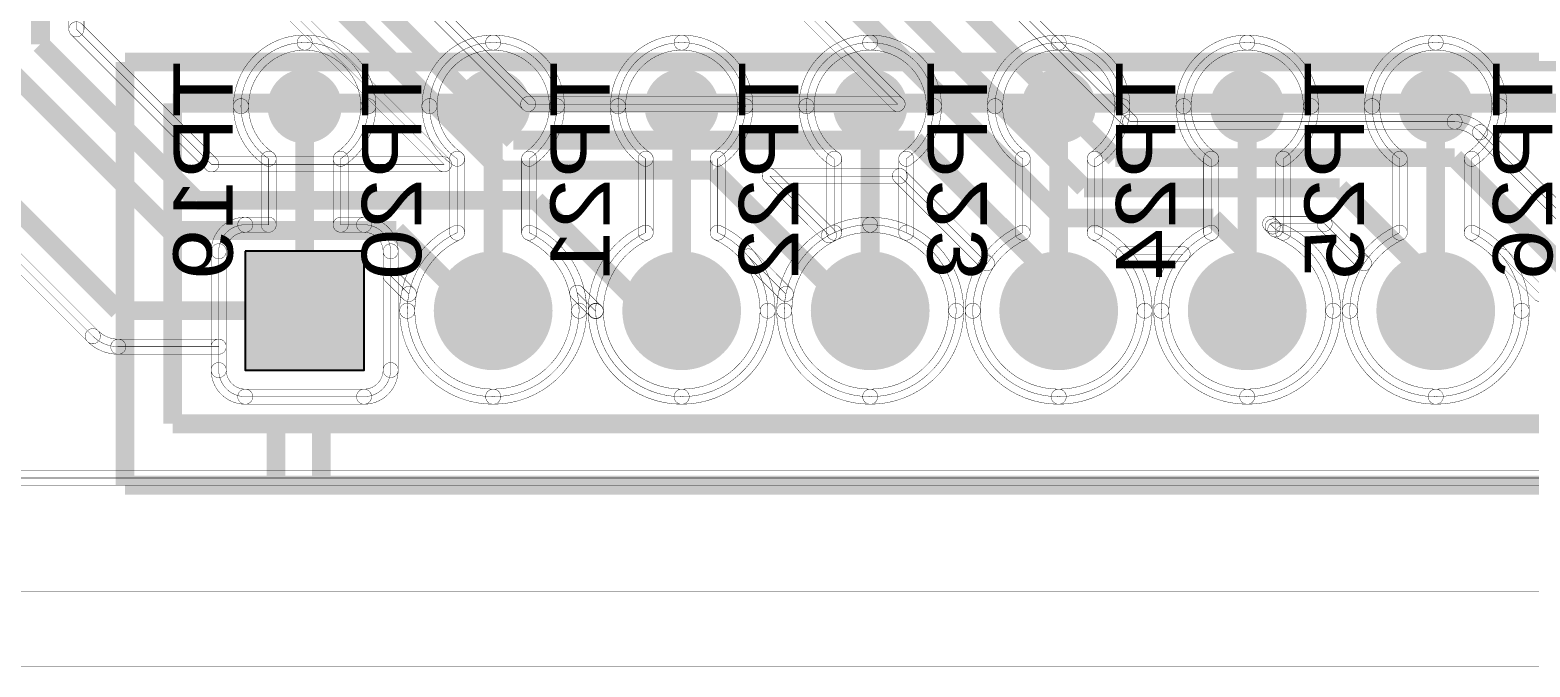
# Model space of a CAD drawing. Header units: millimetres. Extents: x -3.6 to 68.8, y -2.3 to 32.5.
# Drawn here: x 37.96 to 58.17, y -2.29 to 6.29 of the extents above; entities that cross this region are included whole.
import ezdxf
from ezdxf.enums import TextEntityAlignment as Align

# ---------------------------------------------------------------- set-up
doc = ezdxf.new("R2010")
doc.units = ezdxf.units.MM
for name, color, linetype, true_color in [('Bottom Layer', 7, 'Continuous', 0x0000ff), ('Bottom Silkscreen Layer', 7, 'Continuous', 0x66cc33), ('Hole Layer', 7, 'Continuous', 0x222222), ('Top Layer', 7, 'Continuous', 0xff0000), ('Top Silkscreen Layer', 7, 'Continuous', 0xffcc00)]:
    doc.layers.add(name, color=color, linetype=linetype, true_color=true_color)
doc.styles.get("Standard").update_dxf_attribs({"font": 'arial.ttf'})

msp = doc.modelspace()

# ---------------------------------------------------------------- hatches: boundary and pattern name
at = {"layer": 'Bottom Layer'}
for points in [[(41.156, 5.265, 1), (42.156, 5.265, 1)], [(43.696, 5.265, 1), (44.696, 5.265, 1)], [(46.236, 5.265, 1), (47.236, 5.265, 1)], [(48.776, 5.265, 1), (49.776, 5.265, 1)], [(51.316, 5.265, 1), (52.316, 5.265, 1)], [(53.856, 5.265, 1), (54.856, 5.265, 1)], [(56.396, 5.265, 1), (57.396, 5.265, 1)], [(40.856, 3.311), (40.856, 1.711), (42.456, 1.711), (42.456, 3.311)], [(43.396, 2.51, 1), (44.996, 2.51, 1)], [(45.936, 2.51, 1), (47.536, 2.51, 1)], [(48.476, 2.51, 1), (50.076, 2.51, 1)], [(51.016, 2.51, 1), (52.616, 2.51, 1)], [(53.556, 2.51, 1), (55.156, 2.51, 1)], [(56.096, 2.51, 1), (57.696, 2.51, 1)]]:
    msp.add_hatch(color=256, dxfattribs=at).paths.add_polyline_path(points)
at = {"layer": 'Hole Layer'}
for points in [[(41.156, 2.511, 1), (42.156, 2.511, 1)], [(43.696, 2.51, 1), (44.696, 2.51, 1)], [(46.236, 2.51, 1), (47.236, 2.51, 1)], [(48.776, 2.51, 1), (49.776, 2.51, 1)], [(51.316, 2.51, 1), (52.316, 2.51, 1)], [(53.856, 2.51, 1), (54.856, 2.51, 1)], [(56.396, 2.51, 1), (57.396, 2.51, 1)]]:
    msp.add_hatch(color=256, dxfattribs=at).paths.add_polyline_path(points)
at = {"layer": 'Top Layer'}
for points in [[(40.856, 3.311), (40.856, 1.711), (42.456, 1.711), (42.456, 3.311)], [(43.396, 2.51, 1), (44.996, 2.51, 1)], [(45.936, 2.51, 1), (47.536, 2.51, 1)], [(48.476, 2.51, 1), (50.076, 2.51, 1)], [(51.016, 2.51, 1), (52.616, 2.51, 1)], [(53.556, 2.51, 1), (55.156, 2.51, 1)], [(56.096, 2.51, 1), (57.696, 2.51, 1)]]:
    msp.add_hatch(color=256, dxfattribs=at).paths.add_polyline_path(points)

# ---------------------------------------------------------------- linework, layer by layer
at = {"layer": 'Bottom Layer', "const_width": 0.00508}
msp.add_lwpolyline([(-2.032, 31.496), (-2.032, -1.27), (67.564, -1.27), (67.564, 31.496)], close=True, dxfattribs=at)
for points in [[(64.744, 9.357), (64.744, 0.257), (0.257, 0.257), (0.257, 9.357, 0.314172), (2, 8.142, 0.414214), (3.858, 10, 0.414214), (2, 11.858, 0.314172), (0.257, 10.643), (0.257, 19.357, 0.314172), (2, 18.142, 0.414214), (3.858, 20, 0.414214), (2, 21.858, 0.314172), (0.257, 20.643), (0.257, 29.744), (64.744, 29.744), (64.744, 20.643, 0.314172), (63, 21.858, 0.414214), (61.142, 20, 0.414214), (63, 18.142, 0.314172), (64.744, 19.357), (64.744, 10.643, 0.314172), (63, 11.858, 0.414214), (61.142, 10, 0.414214), (63, 8.142, 0.314172)], [(40.498, 1.711, 0.414214), (40.856, 1.353), (42.456, 1.353, 0.414214), (42.814, 1.711), (42.814, 3.311, 0.414214), (42.456, 3.669), (42.141, 3.669), (42.141, 4.557, 0.247355), (42.514, 5.265, 0.414214), (41.656, 6.123, 0.414214), (40.798, 5.265, 0.247355), (41.171, 4.557), (41.171, 3.669), (40.856, 3.669, 0.414214), (40.498, 3.311)], [(40.696, 5.265, -0.414214), (41.656, 6.224, -1), (41.656, 6.021, 0.414214), (40.9, 5.265, -1)], [(41.656, 6.224, -0.414214), (42.616, 5.265, -1), (42.413, 5.265, 0.414214), (41.656, 6.021, -1)], [(43.038, 2.51, 0.414214), (44.196, 1.352, 0.414214), (45.354, 2.51, 0.292586), (44.681, 3.562), (44.681, 4.557, 0.247355), (45.054, 5.265, 0.414214), (44.196, 6.123, 0.414214), (43.338, 5.265, 0.247355), (43.711, 4.557), (43.711, 3.562, 0.292586)], [(43.236, 5.265, -0.414214), (44.196, 6.224, -1), (44.196, 6.021, 0.414214), (43.44, 5.265, -1)], [(44.196, 6.224, -0.414214), (45.156, 5.265, -1), (44.953, 5.265, 0.414214), (44.196, 6.021, -1)], [(46.736, 1.352, 0.414214), (47.894, 2.51, 0.292586), (47.221, 3.562), (47.221, 4.557, 0.247355), (47.594, 5.265, 0.414214), (46.736, 6.123, 0.414214), (45.878, 5.265, 0.247355), (46.251, 4.557), (46.251, 3.562, 0.292586), (45.578, 2.51, 0.414214)], [(45.776, 5.265, -0.414214), (46.736, 6.224, -1), (46.736, 6.021, 0.414214), (45.98, 5.265, -1)], [(46.736, 6.224, -0.414214), (47.696, 5.265, -1), (47.493, 5.265, 0.414214), (46.736, 6.021, -1)], [(49.276, 1.352, 0.414214), (50.434, 2.51, 0.292586), (49.761, 3.562), (49.761, 4.557, 0.247355), (50.134, 5.265, 0.414214), (49.276, 6.123, 0.414214), (48.418, 5.265, 0.247355), (48.791, 4.557), (48.791, 3.562, 0.292586), (48.118, 2.51, 0.414214)], [(48.316, 5.265, -0.414214), (49.276, 6.224, -1), (49.276, 6.021, 0.414214), (48.52, 5.265, -1)], [(49.276, 6.224, -0.414214), (50.236, 5.265, -1), (50.033, 5.265, 0.414214), (49.276, 6.021, -1)], [(50.658, 2.51, 0.414214), (51.816, 1.352, 0.414214), (52.974, 2.51, 0.292586), (52.301, 3.562), (52.301, 4.557, 0.247355), (52.674, 5.265, 0.414214), (51.816, 6.123, 0.414214), (50.958, 5.265, 0.247355), (51.331, 4.557), (51.331, 3.562, 0.292586)], [(50.856, 5.265, -0.414214), (51.816, 6.224, -1), (51.816, 6.021, 0.414214), (51.06, 5.265, -1)], [(51.816, 6.224, -0.414214), (52.776, 5.265, -1), (52.573, 5.265, 0.414214), (51.816, 6.021, -1)], [(54.356, 1.352, 0.414214), (55.514, 2.51, 0.292586), (54.841, 3.562), (54.841, 4.557, 0.247355), (55.214, 5.265, 0.414214), (54.356, 6.123, 0.414214), (53.498, 5.265, 0.247355), (53.871, 4.557), (53.871, 3.562, 0.292586), (53.198, 2.51, 0.414214)], [(53.396, 5.265, -0.414214), (54.356, 6.224, -1), (54.356, 6.021, 0.414214), (53.6, 5.265, -1)], [(54.356, 6.224, -0.414214), (55.316, 5.265, -1), (55.113, 5.265, 0.414214), (54.356, 6.021, -1)], [(56.896, 1.352, 0.414214), (58.054, 2.51, 0.292586), (57.381, 3.562), (57.381, 4.557, 0.247355), (57.754, 5.265, 0.414214), (56.896, 6.123, 0.414214), (56.038, 5.265, 0.247355), (56.411, 4.557), (56.411, 3.562, 0.292586), (55.738, 2.51, 0.414214)], [(55.936, 5.265, -0.414214), (56.896, 6.224, -1), (56.896, 6.021, 0.414214), (56.14, 5.265, -1)], [(56.896, 6.224, -0.414214), (57.856, 5.265, -1), (57.653, 5.265, 0.414214), (56.896, 6.021, -1)], [(41.114, 4.473, -0.247355), (40.696, 5.265, -1), (40.9, 5.265, 0.247355), (41.228, 4.64, -1)], [(42.616, 5.265, -0.247355), (42.199, 4.473, -1), (42.084, 4.64, 0.247355), (42.413, 5.265, -1)], [(43.654, 4.473, -0.247355), (43.236, 5.265, -1), (43.44, 5.265, 0.247355), (43.768, 4.64, -1)], [(45.156, 5.265, -0.247355), (44.739, 4.473, -1), (44.624, 4.64, 0.247355), (44.953, 5.265, -1)], [(46.194, 4.473, -0.247355), (45.776, 5.265, -1), (45.98, 5.265, 0.247355), (46.308, 4.64, -1)], [(47.696, 5.265, -0.247355), (47.279, 4.473, -1), (47.164, 4.64, 0.247355), (47.493, 5.265, -1)], [(48.734, 4.473, -0.247355), (48.316, 5.265, -1), (48.52, 5.265, 0.247355), (48.848, 4.64, -1)], [(50.236, 5.265, -0.247355), (49.819, 4.473, -1), (49.704, 4.64, 0.247355), (50.033, 5.265, -1)], [(51.274, 4.473, -0.247355), (50.856, 5.265, -1), (51.06, 5.265, 0.247355), (51.388, 4.64, -1)], [(52.776, 5.265, -0.247355), (52.359, 4.473, -1), (52.244, 4.64, 0.247355), (52.573, 5.265, -1)], [(53.814, 4.473, -0.247355), (53.396, 5.265, -1), (53.6, 5.265, 0.247355), (53.928, 4.64, -1)], [(55.316, 5.265, -0.247355), (54.899, 4.473, -1), (54.784, 4.64, 0.247355), (55.113, 5.265, -1)], [(56.354, 4.473, -0.247355), (55.936, 5.265, -1), (56.14, 5.265, 0.247355), (56.468, 4.64, -1)], [(57.856, 5.265, -0.247355), (57.439, 4.473, -1), (57.324, 4.64, 0.247355), (57.653, 5.265, -1)], [(41.069, 4.557, -1), (41.273, 4.557), (41.273, 3.669, -1), (41.069, 3.669)], [(42.243, 3.669, -1), (42.04, 3.669), (42.04, 4.557, -1), (42.243, 4.557)], [(43.609, 4.557, -1), (43.813, 4.557), (43.813, 3.562, -1), (43.609, 3.562)], [(44.783, 3.562, -1), (44.58, 3.562), (44.58, 4.557, -1), (44.783, 4.557)], [(46.149, 4.557, -1), (46.353, 4.557), (46.353, 3.562, -1), (46.149, 3.562)], [(47.323, 3.562, -1), (47.12, 3.562), (47.12, 4.557, -1), (47.323, 4.557)], [(48.689, 4.557, -1), (48.893, 4.557), (48.893, 3.562, -1), (48.689, 3.562)], [(49.863, 3.562, -1), (49.66, 3.562), (49.66, 4.557, -1), (49.863, 4.557)], [(51.229, 4.557, -1), (51.433, 4.557), (51.433, 3.562, -1), (51.229, 3.562)], [(52.403, 3.562, -1), (52.2, 3.562), (52.2, 4.557, -1), (52.403, 4.557)], [(53.769, 4.557, -1), (53.973, 4.557), (53.973, 3.562, -1), (53.769, 3.562)], [(54.943, 3.562, -1), (54.74, 3.562), (54.74, 4.557, -1), (54.943, 4.557)], [(56.309, 4.557, -1), (56.513, 4.557), (56.513, 3.562, -1), (56.309, 3.562)], [(57.483, 3.562, -1), (57.28, 3.562), (57.28, 4.557, -1), (57.483, 4.557)], [(40.396, 3.311, -0.414214), (40.856, 3.77, -1), (40.856, 3.567, 0.414214), (40.6, 3.311, -1)], [(40.856, 3.567, -1), (40.856, 3.77), (41.171, 3.77, -1), (41.171, 3.567)], [(42.141, 3.567, -1), (42.141, 3.77), (42.456, 3.77, -1), (42.456, 3.567)], [(42.456, 3.77, -0.414214), (42.916, 3.311, -1), (42.713, 3.311, 0.414214), (42.456, 3.567, -1)], [(42.936, 2.51, -0.292586), (43.668, 3.654, -1), (43.754, 3.47, 0.292586), (43.14, 2.51, -1)], [(44.724, 3.654, -0.292586), (45.456, 2.51, -1), (45.253, 2.51, 0.292586), (44.639, 3.47, -1)], [(45.476, 2.51, -0.292586), (46.208, 3.654, -1), (46.294, 3.47, 0.292586), (45.68, 2.51, -1)], [(47.264, 3.654, -0.292586), (47.996, 2.51, -1), (47.793, 2.51, 0.292586), (47.179, 3.47, -1)], [(48.016, 2.51, -0.292586), (48.748, 3.654, -1), (48.834, 3.47, 0.292586), (48.22, 2.51, -1)], [(49.804, 3.654, -0.292586), (50.536, 2.51, -1), (50.333, 2.51, 0.292586), (49.719, 3.47, -1)], [(50.556, 2.51, -0.292586), (51.288, 3.654, -1), (51.374, 3.47, 0.292586), (50.76, 2.51, -1)], [(52.344, 3.654, -0.292586), (53.076, 2.51, -1), (52.873, 2.51, 0.292586), (52.259, 3.47, -1)], [(53.096, 2.51, -0.292586), (53.828, 3.654, -1), (53.914, 3.47, 0.292586), (53.3, 2.51, -1)], [(54.884, 3.654, -0.292586), (55.616, 2.51, -1), (55.413, 2.51, 0.292586), (54.799, 3.47, -1)], [(55.636, 2.51, -0.292586), (56.368, 3.654, -1), (56.454, 3.47, 0.292586), (55.84, 2.51, -1)], [(57.424, 3.654, -0.292586), (58.156, 2.51, -1), (57.953, 2.51, 0.292586), (57.339, 3.47, -1)], [(40.396, 3.311, -1), (40.6, 3.311), (40.6, 1.711, -1), (40.396, 1.711)], [(42.916, 1.711, -1), (42.713, 1.711), (42.713, 3.311, -1), (42.916, 3.311)], [(44.196, 1.251, -0.414214), (42.936, 2.51, -1), (43.14, 2.51, 0.414214), (44.196, 1.454, -1)], [(45.456, 2.51, -0.414214), (44.196, 1.251, -1), (44.196, 1.454, 0.414214), (45.253, 2.51, -1)], [(46.736, 1.251, -0.414214), (45.476, 2.51, -1), (45.68, 2.51, 0.414214), (46.736, 1.454, -1)], [(47.996, 2.51, -0.414214), (46.736, 1.251, -1), (46.736, 1.454, 0.414214), (47.793, 2.51, -1)], [(49.276, 1.251, -0.414214), (48.016, 2.51, -1), (48.22, 2.51, 0.414214), (49.276, 1.454, -1)], [(50.536, 2.51, -0.414214), (49.276, 1.251, -1), (49.276, 1.454, 0.414214), (50.333, 2.51, -1)], [(51.816, 1.251, -0.414214), (50.556, 2.51, -1), (50.76, 2.51, 0.414214), (51.816, 1.454, -1)], [(53.076, 2.51, -0.414214), (51.816, 1.251, -1), (51.816, 1.454, 0.414214), (52.873, 2.51, -1)], [(54.356, 1.251, -0.414214), (53.096, 2.51, -1), (53.3, 2.51, 0.414214), (54.356, 1.454, -1)], [(55.616, 2.51, -0.414214), (54.356, 1.251, -1), (54.356, 1.454, 0.414214), (55.413, 2.51, -1)], [(56.896, 1.251, -0.414214), (55.636, 2.51, -1), (55.84, 2.51, 0.414214), (56.896, 1.454, -1)], [(58.156, 2.51, -0.414214), (56.896, 1.251, -1), (56.896, 1.454, 0.414214), (57.953, 2.51, -1)], [(40.856, 1.251, -0.414214), (40.396, 1.711, -1), (40.6, 1.711, 0.414214), (40.856, 1.454, -1)], [(42.916, 1.711, -0.414214), (42.456, 1.251, -1), (42.456, 1.454, 0.414214), (42.713, 1.711, -1)], [(40.856, 1.251, -1), (40.856, 1.454), (42.456, 1.454, -1), (42.456, 1.251)], [(0.257, 0.155, -1), (0.257, 0.358), (64.744, 0.358, -1), (64.744, 0.155)]]:
    msp.add_lwpolyline(points, format="xyb", close=True, dxfattribs=at)
at = {"layer": 'Bottom Layer', "const_width": 0.254}
for points in [[(41.656, 5.265), (41.656, 2.511)], [(44.196, 5.265), (44.196, 2.51)], [(46.736, 5.265), (46.736, 2.51)], [(49.276, 5.265), (49.276, 2.51)], [(51.816, 5.265), (51.816, 2.51)], [(54.356, 5.265), (54.356, 2.51)], [(56.896, 5.265), (56.896, 2.51)]]:
    msp.add_lwpolyline(points, dxfattribs=at)
at = {"layer": 'Bottom Layer'}
msp.add_lwpolyline([(40.856, 3.311), (40.856, 1.711), (42.456, 1.711), (42.456, 3.311)], close=True, dxfattribs=at)
at = {"layer": 'Top Layer', "const_width": 0.00508}
msp.add_lwpolyline([(-3.556, 32.512), (-3.556, -2.286), (68.58, -2.286), (68.58, 32.512)], close=True, dxfattribs=at)
for points in [[(0.257, 29.744), (64.744, 29.744), (64.744, 20.643, 0.314172), (63, 21.858, 0.414214), (61.142, 20, 0.414214), (63, 18.142, 0.314172), (64.744, 19.357), (64.744, 10.643, 0.314172), (63, 11.858, 0.414214), (61.142, 10, 0.414214), (63, 8.142, 0.314172), (64.744, 9.357), (64.744, 0.257), (0.257, 0.257)], [(58.881, 3.527), (57.493, 4.915), (57.493, 4.915, 0.198912), (57.15, 5.057), (57.15, 5.057), (52.779, 5.057), (46.7, 11.136, 0.074949)], [(36.753, 4.217), (38.802, 2.168), (38.802, 2.168, 0.198912), (39.145, 2.026), (39.145, 2.026), (40.498, 2.026), (40.498, 1.711, 0.414214), (40.856, 1.353), (42.456, 1.353, 0.414214), (42.814, 1.711), (42.814, 2.982), (43.06, 2.736, 0.049009), (43.038, 2.51, 0.414214), (44.196, 1.352, 0.414214), (45.354, 2.51, 0.052915), (45.328, 2.754), (45.578, 2.504, 0.412584), (46.736, 1.352, 0.414214), (47.894, 2.51, 0.172658), (47.634, 3.242), (48.14, 2.736, 0.049009), (48.118, 2.51, 0.414214), (49.276, 1.352, 0.414214), (50.434, 2.51, 0.414214), (49.276, 3.669, 0.125576), (48.721, 3.527), (47.924, 4.324), (49.676, 4.324), (50.85, 3.15, 0.147168), (50.658, 2.51, 0.414214), (51.816, 1.352, 0.414214), (52.974, 2.51, 0.181943), (52.687, 3.274), (53.485, 3.274, 0.181943), (53.198, 2.51, 0.414214), (54.356, 1.352, 0.414214), (55.514, 2.51, 0.319612), (54.735, 3.605, 0.02781), (54.699, 3.645), (54.699, 3.645), (54.664, 3.68), (55.399, 3.68), (55.93, 3.15, 0.147168), (55.738, 2.51, 0.414214), (56.896, 1.352, 0.414214), (58.054, 2.51, 0.172658), (57.794, 3.242), (58.3, 2.736, 0.049009)]]:
    msp.add_lwpolyline(points, format="xyb", dxfattribs=at)
at = {"layer": 'Top Layer', "const_width": 0.254}
for points in [[(43.4, 13.75), (52.578, 4.572)], [(43.071, 13.25), (52.156, 4.166)], [(42.876, 12.75), (51.867, 3.759)], [(38.096, 10.75), (38.096, 6.1)], [(39.096, 9.605), (44.298, 4.403)], [(39.596, 9.68), (44.467, 4.809)], [(38.096, 6.1), (40.2, 3.997)], [(37.596, 5.838), (39.844, 3.59)], [(44.467, 4.809), (49.876, 4.809)], [(49.876, 4.809), (51.816, 2.87)], [(37.096, 4.56), (39.145, 2.511)], [(52.578, 4.572), (57.15, 4.572)], [(57.15, 4.572), (59.212, 2.51)], [(44.298, 4.403), (47.159, 4.403)], [(47.159, 4.403), (49.052, 2.51)], [(52.156, 4.166), (55.6, 4.166)], [(55.6, 4.166), (56.896, 2.87)], [(40.2, 3.997), (44.772, 3.997)], [(44.772, 3.997), (46.258, 2.51)], [(51.867, 3.759), (53.899, 3.759)], [(53.899, 3.759), (54.356, 3.302)], [(39.844, 3.59), (42.892, 3.59)], [(42.892, 3.59), (43.972, 2.51)], [(54.356, 3.302), (54.356, 2.51)], [(51.816, 2.87), (51.816, 2.51)], [(56.896, 2.87), (56.896, 2.51)], [(39.145, 2.511), (41.656, 2.511)], [(43.972, 2.51), (44.196, 2.51)], [(46.258, 2.51), (46.736, 2.51)], [(49.052, 2.51), (49.276, 2.51)]]:
    msp.add_lwpolyline(points, dxfattribs=at)
at = {"layer": 'Top Layer', "const_width": 0.00508}
for points in [[(43.788, 11.152), (49.646, 5.294), (44.668, 5.294), (40.792, 9.17, 0.030081), (40.85, 9.167), (40.85, 9.167), (42.409, 9.167), (42.409, 9.167, 0.159968), (42.697, 9.261), (42.697, 9.261, 0.137605), (42.883, 9.209, 0.198912), (43.136, 9.314), (43.136, 9.314), (43.518, 9.696, 0.198912), (43.623, 9.949, 0.133562), (43.574, 10.13), (43.646, 10.202), (43.646, 10.202, 0.198912), (43.788, 10.545), (43.788, 10.545)], [(43.716, 11.08, -1), (43.86, 11.224), (49.717, 5.366, -1), (49.574, 5.223)], [(46.629, 11.064, -1), (46.772, 11.208), (52.851, 5.129, -1), (52.707, 4.985)], [(40.72, 9.099, -1), (40.864, 9.242), (44.74, 5.366, -1), (44.596, 5.223)], [(40.4, 4.482), (38.581, 6.301), (38.581, 7.92, 0.007706), (38.592, 7.92), (39.132, 7.92), (39.132, 7.92, 0.414214), (39.49, 8.278), (39.49, 8.525), (43.534, 4.482)], [(39.418, 8.453, -1), (39.562, 8.597), (43.605, 4.554, -1), (43.462, 4.41)], [(38.683, 6.301, -1), (38.479, 6.301), (38.479, 7.92, -1), (38.683, 7.92)], [(38.509, 6.229, -1), (38.653, 6.373), (40.472, 4.554, -1), (40.329, 4.41)], [(44.668, 5.193, -1), (44.668, 5.396), (49.646, 5.396, -1), (49.646, 5.193)], [(52.779, 4.956, -1), (52.779, 5.159), (57.15, 5.159, -1), (57.15, 4.956)], [(57.15, 5.159, -0.198912), (57.565, 4.987, -1), (57.421, 4.843, 0.198912), (57.15, 4.956, -1)], [(57.15, 4.956, -1), (57.15, 5.159), (57.15, 5.159, -1), (57.15, 4.956)], [(57.421, 4.843, -1), (57.565, 4.987), (58.953, 3.599, -1), (58.809, 3.455)], [(57.421, 4.843, -1), (57.565, 4.987), (57.565, 4.987, -1), (57.421, 4.843)], [(40.4, 4.38, -1), (40.4, 4.583), (43.534, 4.583, -1), (43.534, 4.38)], [(36.681, 4.145, -1), (36.825, 4.289), (38.874, 2.24, -1), (38.73, 2.096)], [(47.852, 4.252, -1), (47.996, 4.396), (48.793, 3.599, -1), (48.649, 3.455)], [(47.924, 4.223, -1), (47.924, 4.426), (49.676, 4.426, -1), (49.676, 4.223)], [(49.604, 4.252, -1), (49.747, 4.396), (50.922, 3.221, -1), (50.778, 3.078)], [(48.672, 3.616, -0.125576), (49.276, 3.77, -1), (49.276, 3.567, 0.125576), (48.77, 3.438, -1)], [(49.276, 3.77, -0.414214), (50.536, 2.51, -1), (50.333, 2.51, 0.414214), (49.276, 3.567, -1)], [(54.592, 3.609, -1), (54.736, 3.752), (54.771, 3.717, -1), (54.627, 3.573)], [(54.664, 3.579, -1), (54.664, 3.782), (55.399, 3.782, -1), (55.399, 3.579)], [(54.771, 3.717, -0.02781), (54.814, 3.668, -1), (54.656, 3.541, 0.02781), (54.627, 3.573, -1)], [(54.627, 3.573, -1), (54.771, 3.717), (54.771, 3.717, -1), (54.627, 3.573)], [(54.768, 3.701, -0.319612), (55.616, 2.51, -1), (55.413, 2.51, 0.319612), (54.702, 3.509, -1)], [(55.327, 3.609, -1), (55.471, 3.752), (56.002, 3.221, -1), (55.858, 3.078)], [(47.713, 3.306, -0.172658), (47.996, 2.51, -1), (47.793, 2.51, 0.172658), (47.555, 3.178, -1)], [(47.562, 3.17, -1), (47.706, 3.314), (48.212, 2.808, -1), (48.068, 2.664)], [(50.556, 2.51, -0.147168), (50.765, 3.206, -1), (50.935, 3.093, 0.147168), (50.76, 2.51, -1)], [(52.763, 3.341, -0.181943), (53.076, 2.51, -1), (52.873, 2.51, 0.181943), (52.61, 3.207, -1)], [(52.687, 3.172, -1), (52.687, 3.376), (53.485, 3.376, -1), (53.485, 3.172)], [(53.096, 2.51, -0.181943), (53.409, 3.341, -1), (53.562, 3.207, 0.181943), (53.3, 2.51, -1)], [(55.636, 2.51, -0.147168), (55.845, 3.206, -1), (56.015, 3.093, 0.147168), (55.84, 2.51, -1)], [(57.873, 3.306, -0.172658), (58.156, 2.51, -1), (57.953, 2.51, 0.172658), (57.715, 3.178, -1)], [(57.722, 3.17, -1), (57.866, 3.314), (58.372, 2.808, -1), (58.228, 2.664)], [(42.916, 1.711, -1), (42.713, 1.711), (42.713, 2.982, -1), (42.916, 2.982)], [(42.742, 2.91, -1), (42.886, 3.054), (43.132, 2.808, -1), (42.988, 2.664)], [(42.936, 2.51, -0.049009), (42.96, 2.756, -1), (43.16, 2.716, 0.049009), (43.14, 2.51, -1)], [(45.428, 2.775, -0.052915), (45.456, 2.51, -1), (45.253, 2.51, 0.052915), (45.229, 2.732, -1)], [(45.257, 2.682, -1), (45.4, 2.825), (45.65, 2.576, -1), (45.506, 2.432)], [(48.016, 2.51, -0.049009), (48.04, 2.756, -1), (48.24, 2.716, 0.049009), (48.22, 2.51, -1)], [(44.196, 1.251, -0.414214), (42.936, 2.51, -1), (43.14, 2.51, 0.414214), (44.196, 1.454, -1)], [(45.456, 2.51, -0.414214), (44.196, 1.251, -1), (44.196, 1.454, 0.414214), (45.253, 2.51, -1)], [(46.736, 1.251, -0.412584), (45.476, 2.503, -1), (45.68, 2.505, 0.412584), (46.736, 1.454, -1)], [(47.996, 2.51, -0.414214), (46.736, 1.251, -1), (46.736, 1.454, 0.414214), (47.793, 2.51, -1)], [(49.276, 1.251, -0.414214), (48.016, 2.51, -1), (48.22, 2.51, 0.414214), (49.276, 1.454, -1)], [(50.536, 2.51, -0.414214), (49.276, 1.251, -1), (49.276, 1.454, 0.414214), (50.333, 2.51, -1)], [(51.816, 1.251, -0.414214), (50.556, 2.51, -1), (50.76, 2.51, 0.414214), (51.816, 1.454, -1)], [(53.076, 2.51, -0.414214), (51.816, 1.251, -1), (51.816, 1.454, 0.414214), (52.873, 2.51, -1)], [(54.356, 1.251, -0.414214), (53.096, 2.51, -1), (53.3, 2.51, 0.414214), (54.356, 1.454, -1)], [(55.616, 2.51, -0.414214), (54.356, 1.251, -1), (54.356, 1.454, 0.414214), (55.413, 2.51, -1)], [(56.896, 1.251, -0.414214), (55.636, 2.51, -1), (55.84, 2.51, 0.414214), (56.896, 1.454, -1)], [(58.156, 2.51, -0.414214), (56.896, 1.251, -1), (56.896, 1.454, 0.414214), (57.953, 2.51, -1)], [(38.73, 2.096, -1), (38.874, 2.24), (38.874, 2.24, -1), (38.73, 2.096)], [(39.145, 1.924, -0.198912), (38.73, 2.096, -1), (38.874, 2.24, 0.198912), (39.145, 2.127, -1)], [(39.145, 1.924, -1), (39.145, 2.127), (39.145, 2.127, -1), (39.145, 1.924)], [(39.145, 1.924, -1), (39.145, 2.127), (40.498, 2.127, -1), (40.498, 1.924)], [(40.396, 2.026, -1), (40.6, 2.026), (40.6, 1.711, -1), (40.396, 1.711)], [(40.856, 1.251, -0.414214), (40.396, 1.711, -1), (40.6, 1.711, 0.414214), (40.856, 1.454, -1)], [(42.916, 1.711, -0.414214), (42.456, 1.251, -1), (42.456, 1.454, 0.414214), (42.713, 1.711, -1)], [(40.856, 1.251, -1), (40.856, 1.454), (42.456, 1.454, -1), (42.456, 1.251)], [(0.257, 0.155, -1), (0.257, 0.358), (64.744, 0.358, -1), (64.744, 0.155)]]:
    msp.add_lwpolyline(points, format="xyb", close=True, dxfattribs=at)
at = {"layer": 'Top Layer'}
msp.add_lwpolyline([(40.856, 3.311), (40.856, 1.711), (42.456, 1.711), (42.456, 3.311)], close=True, dxfattribs=at)
at = {"layer": 'Top Silkscreen Layer', "const_width": 0.254}
for points in [[(39.236, 5.861), (64.236, 5.861)], [(39.236, 0.161), (39.236, 5.861)], [(39.236, 5.861), (64.236, 5.861)], [(39.236, 0.161), (39.236, 5.861)], [(39.878, 5.305), (39.878, 0.987)], [(63.5, 5.305), (39.878, 5.305)], [(39.878, 5.305), (39.878, 0.987)], [(63.5, 5.305), (39.878, 5.305)], [(39.878, 0.987), (63.5, 0.987)], [(39.878, 0.987), (63.5, 0.987)], [(41.271, 0.987), (41.271, 0.161)], [(41.271, 0.987), (41.271, 0.161)], [(41.881, 0.987), (41.881, 0.161)], [(41.881, 0.987), (41.881, 0.161)], [(64.236, 0.161), (39.236, 0.161)], [(64.236, 0.161), (39.236, 0.161)]]:
    msp.add_lwpolyline(points, dxfattribs=at)

# ---------------------------------------------------------------- texts
at = {"layer": 'Bottom Silkscreen Layer', "text_generation_flag": 2, "width": 1.1}
for s, p in [('TP19', (40.927, 5.866)), ('TP20', (43.467, 5.866)), ('TP21', (46.007, 5.866)), ('TP22', (48.547, 5.866)), ('TP23', (51.088, 5.866)), ('TP24', (53.628, 5.866)), ('TP25', (56.168, 5.866)), ('TP26', (58.708, 5.866))]:
    msp.add_text(s, height=0.8001, rotation=90, dxfattribs=at).set_placement(p, align=Align.BOTTOM_LEFT)

doc.saveas('drawing.dxf')
